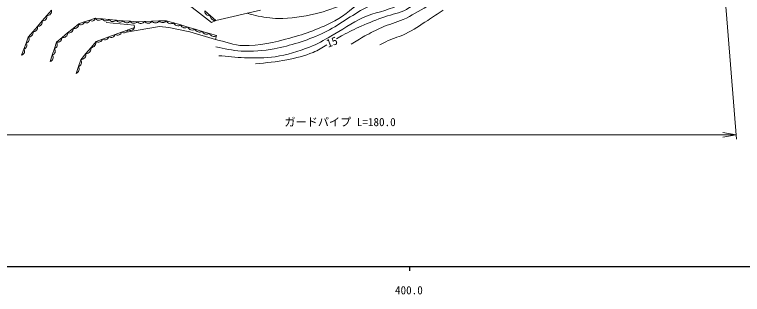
# Model space of a CAD drawing. Units: millimetres, scale not verified. Extents: x 40000 to 680000, y 20000 to 380000.
# Drawn here: x 379386 to 542662, y 198715 to 261469 of the extents above; entities that cross this region are included whole.
import ezdxf
from ezdxf.enums import TextEntityAlignment as Align

# ---------------------------------------------------------------- set-up
doc = ezdxf.new("R2010")
doc.units = ezdxf.units.MM
doc.header["$LTSCALE"] = 1000
doc.layers.add('M-TTL-BAND', color=7, linetype='Continuous', lineweight=25)
doc.layers.add('M-WORK', color=1, linetype='Continuous', lineweight=13)
doc.styles.add('ＭＳ ゴシック', font='')
doc.styles.get('ＭＳ ゴシック').set_extended_font_data('MS Gothic')

# ---------------------------------------------------------------- blocks, each defined once
blk = doc.blocks.new('open_arrow')
at = {"color": 0, "linetype": 'Continuous', "lineweight": -2}
blk.add_lwpolyline([(7.5, 1.25), (0, 0), (7.5, -1.25)], dxfattribs=at)

msp = doc.modelspace()

# ---------------------------------------------------------------- linework, layer by layer
at = {"layer": 'M-TTL-BAND'}
for p, q in [((40000, 205000), (579000, 205000)), ((468000, 205000), (468000, 204000))]:
    msp.add_line(p, q, dxfattribs=at)
at = {"layer": 'M-WORK'}
for p, q in [((541327, 233493), (535292, 308291)), ((416396, 265264), (423568, 259683)), ((386626, 261254), (385585, 260041)), ((387667, 262466), (386626, 261254)), ((422046, 262274), (423308, 261218)), ((434522, 262428), (424570, 260163)), ((385585, 260041), (384543, 258829)), ((395029, 259805), (393802, 259380)), ((396255, 260229), (395029, 259805)), ((397482, 260654), (396255, 260229)), ((399039, 260513), (397482, 260654)), ((400596, 260371), (399039, 260513)), ((399943, 259655), (406225, 259116)), ((402154, 260229), (400596, 260371)), ((403711, 260088), (402154, 260229)), ((405328, 259967), (403711, 260088)), ((406946, 259845), (405328, 259967)), ((408569, 259906), (406946, 259845)), ((410192, 259967), (408569, 259906)), ((411815, 260027), (410192, 259967)), ((413438, 260088), (411815, 260027)), ((415048, 259612), (413438, 260088)), ((416659, 259136), (415048, 259612)), ((423308, 261218), (424570, 260163)), ((423568, 259683), (424570, 260163)), ((384543, 258829), (383502, 257617)), ((392548, 258359), (391294, 257338)), ((393802, 259380), (392548, 258359)), ((404835, 258079), (403405, 257554)), ((411904, 258765), (404478, 257557)), ((406265, 258603), (404835, 258079)), ((406225, 259116), (406265, 258603)), ((414007, 258590), (411904, 258765)), ((418699, 257619), (414007, 258590)), ((418269, 258660), (416659, 259136)), ((419880, 258184), (418269, 258660)), ((421490, 257708), (419880, 258184)), ((382461, 256404), (381962, 255070)), ((383502, 257617), (382461, 256404)), ((391294, 257338), (390040, 256316)), ((400545, 256506), (399115, 255981)), ((401975, 257030), (400545, 256506)), ((403405, 257554), (401975, 257030)), ((424469, 255866), (418699, 257619)), ((423101, 257232), (421490, 257708)), ((424712, 256756), (423101, 257232)), ((424712, 256756), (424469, 255866)), ((381962, 255070), (381463, 253735)), ((388787, 255295), (388321, 253846)), ((390040, 256316), (388787, 255295)), ((397684, 255457), (396538, 254082)), ((399115, 255981), (397684, 255457)), ((381463, 253735), (380964, 252400)), ((388321, 253846), (387856, 252397)), ((396538, 254082), (395393, 252707)), ((387856, 252397), (387391, 250947)), ((395393, 252707), (394247, 251332)), ((394247, 251332), (393721, 249805)), ((393721, 249805), (393195, 248278)), ((541246, 234499), (362654, 234499))]:
    msp.add_line(p, q, dxfattribs=at)
for centre, radius, start, end in [((385652, 261037), 998, 266.1567, 12.52227), ((386693, 262250), 998, 266.1567, 12.52227), ((423092, 262242), 1046, 178.22183, 281.95062), ((384610, 259825), 998, 266.1567, 12.52227), ((394308, 259901), 727, 225.80923, 352.37775), ((395535, 260326), 727, 225.80923, 352.37775), ((396762, 260751), 727, 225.80923, 352.37775), ((398312, 261145), 964, 210.61157, 318.99957), ((399869, 261003), 964, 210.61157, 318.99957), ((401426, 260862), 964, 210.61157, 318.99957), ((402983, 260720), 964, 210.61157, 318.99957), ((404566, 260648), 1022, 213.21334, 318.20836), ((406184, 260527), 1022, 213.21334, 318.20836), ((407734, 260499), 1024, 219.68946, 324.59235), ((409357, 260560), 1024, 219.68946, 324.59235), ((410980, 260621), 1024, 219.68946, 324.59235), ((412603, 260681), 1024, 219.68946, 324.59235), ((414436, 260503), 1081, 202.59459, 304.47893), ((416047, 260027), 1081, 202.59459, 304.47893), ((424354, 261186), 1046, 178.22183, 281.95062), ((383569, 258613), 998, 266.1567, 12.52227), ((391531, 258327), 1017, 256.51781, 1.80894), ((392785, 259348), 1017, 256.51781, 1.80894), ((403939, 258310), 925, 234.71994, 345.55134), ((405370, 258834), 925, 234.71994, 345.55134), ((417657, 259551), 1081, 202.59459, 304.47893), ((419268, 259076), 1081, 202.59459, 304.47893), ((420878, 258600), 1081, 202.59459, 304.47893), ((381804, 255889), 834, 280.8819, 38.13291), ((382528, 257400), 998, 266.1567, 12.52227), ((390278, 257306), 1017, 256.51781, 1.80894), ((399649, 256737), 925, 234.71994, 345.55134), ((401079, 257261), 925, 234.71994, 345.55134), ((402509, 257785), 925, 234.71994, 345.55134), ((422489, 258124), 1081, 202.59459, 304.47893), ((424099, 257648), 1081, 202.59459, 304.47893), ((381305, 254554), 834, 280.8819, 38.13291), ((388055, 254731), 924, 286.7542, 37.65979), ((389024, 256284), 1017, 256.51781, 1.80894), ((396496, 255282), 1201, 272.03211, 8.35675), ((398219, 256212), 925, 234.71994, 345.55134), ((380807, 253220), 834, 280.8819, 38.13291), ((387590, 253281), 924, 286.7542, 37.65979), ((395350, 253907), 1201, 272.03211, 8.35675), ((387125, 251832), 924, 286.7542, 37.65979), ((394204, 252532), 1201, 272.03211, 8.35675), ((393402, 250768), 1015, 288.288, 33.70757), ((392877, 249242), 1015, 288.288, 33.70757)]:
    msp.add_arc(centre, radius, start, end, dxfattribs=at)
for points, knots in [([(424469, 255866), (426554, 255410), (428591, 254554), (430725, 254497), (434238, 254403), (437738, 255277), (441130, 256196), (444611, 257138), (448048, 258380), (451231, 260078), (453587, 261335), (455507, 263292), (457783, 264689), (460110, 266118), (462760, 266994), (465018, 268530), (466158, 269306), (467115, 270322), (468164, 271218)], [0, 0, 0, 0, 1, 1, 1, 2, 2, 2, 3, 3, 3, 4, 4, 4, 5, 5, 5, 6, 6, 6, 6]), ([(469370, 270020), (468491, 269142), (467730, 268128), (466735, 267385), (465426, 266408), (463879, 265798), (462427, 265049), (460836, 264228), (459180, 263533), (457604, 262683), (454401, 260955), (451525, 258615), (448201, 257132), (444831, 255628), (441270, 254484), (437645, 253795), (435205, 253332), (432693, 253162), (430213, 253280), (428299, 253371), (426432, 253907), (424541, 254220)], [0, 0, 0, 0, 1, 1, 1, 2, 2, 2, 3, 3, 3, 4, 4, 4, 5, 5, 5, 6, 6, 6, 7, 7, 7, 7]), ([(463978, 269729), (463102, 269192), (462244, 268624), (461349, 268119), (459796, 267242), (458167, 266510), (456602, 265658), (455624, 265125), (454717, 264458), (453703, 263999), (451491, 262999), (449179, 262187), (446814, 261640), (444111, 261014), (441331, 260597), (438556, 260602), (436823, 260605), (435101, 260937), (433400, 261269), (432776, 261391), (432171, 261592), (431557, 261753)], [0, 0, 0, 0, 1, 1, 1, 2, 2, 2, 3, 3, 3, 4, 4, 4, 5, 5, 5, 6, 6, 6, 7, 7, 7, 7]), ([(470603, 268796), (469816, 267766), (469163, 266617), (468241, 265706), (467374, 264850), (466385, 264095), (465309, 263522), (462906, 262243), (460077, 261952), (457604, 260813), (455064, 259642), (452802, 257942), (450344, 256606), (448776, 255754), (447235, 254828), (445572, 254180), (443081, 253208), (440490, 252423), (437847, 252016), (435574, 251666), (433250, 251742), (430951, 251793), (429025, 251837), (427109, 252090), (425188, 252238)], [0, 0, 0, 0, 1, 1, 1, 2, 2, 2, 3, 3, 3, 4, 4, 4, 5, 5, 5, 6, 6, 6, 7, 7, 7, 8, 8, 8, 8]), ([(471499, 267907), (470951, 266841), (470611, 265639), (469856, 264708), (469156, 263844), (468241, 263142), (467268, 262605), (465791, 261791), (464058, 261568), (462475, 260987), (460678, 260327), (458887, 259640), (457137, 258864), (455750, 258249), (454390, 257575), (453052, 256862), (452571, 256605), (452100, 256330), (451635, 256046)], [0, 0, 0, 0, 1, 1, 1, 2, 2, 2, 3, 3, 3, 4, 4, 4, 5, 5, 5, 6, 6, 6, 6]), ([(473987, 264530), (473290, 264112), (472601, 263681), (471896, 263276), (470145, 262272), (468423, 261200), (466585, 260364), (465029, 259657), (463339, 259280), (461772, 258598), (460469, 258031), (459213, 257358), (457970, 256670), (456910, 256084), (455894, 255421), (454856, 254796)], [0, 0, 0, 0, 1, 1, 1, 2, 2, 2, 3, 3, 3, 4, 4, 4, 5, 5, 5, 5]), ([(475499, 262464), (474354, 261695), (473227, 260898), (472063, 260158), (470428, 259116), (468822, 258011), (467084, 257153), (465824, 256532), (464436, 256204), (463161, 255617), (462536, 255329), (461947, 254969), (461341, 254646)], [0, 0, 0, 0, 1, 1, 1, 2, 2, 2, 3, 3, 3, 4, 4, 4, 4]), ([(449471, 254684), (448470, 254060), (447444, 253461), (446358, 252999), (444473, 252198), (442459, 251717), (440453, 251301), (438150, 250822), (435789, 250694), (433456, 250391)], [0, 0, 0, 0, 1, 1, 1, 2, 2, 2, 3, 3, 3, 3])]:
    msp.add_open_spline(points, degree=3, knots=knots, dxfattribs=at)

# ---------------------------------------------------------------- block references
at = {"layer": 'M-WORK', "xscale": 400, "yscale": 400, "rotation": 180}
msp.add_blockref('open_arrow', (541246, 234499), dxfattribs=at)

# ---------------------------------------------------------------- texts
at = {"layer": 'M-TTL-BAND', "style": 'ＭＳ ゴシック'}
msp.add_text('400.0', height=1833, dxfattribs=at).set_placement((467844, 198195), align=Align.BOTTOM_CENTER)
at = {"layer": 'M-WORK', "style": 'ＭＳ ゴシック'}
msp.add_text('15', height=1833, rotation=20.088, dxfattribs=at).set_placement((449898, 253517), align=Align.BOTTOM_LEFT)
msp.add_text('ガードパイプ L=180.0', height=1833, dxfattribs=at).set_placement((452395, 235902), align=Align.BOTTOM_CENTER)

doc.saveas('drawing.dxf')
